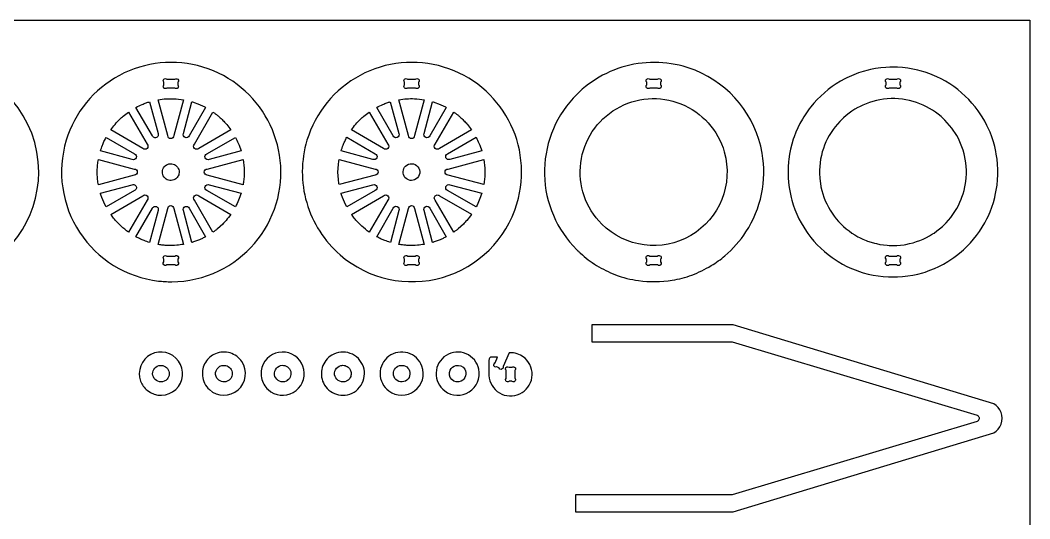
# Model space of a CAD drawing. Extents: x -1716 to 1764, y -1184 to 702.
# Drawn here: x 384 to 1764, y 21 to 702 of the extents above; entities that cross this region are included whole.
import ezdxf

# ---------------------------------------------------------------- set-up
doc = ezdxf.new("R2010")
doc.units = 0
doc.header["$MEASUREMENT"] = 0
doc.layers.get('0').update_dxf_attribs({"linetype": 'CONTINUOUS'})
doc.layers.add('SECTIONCUTEDGES', color=18, linetype='CONTINUOUS')

msp = doc.modelspace()

# ---------------------------------------------------------------- linework, layer by layer
for points in [[(1764.1, 702.4), (1764.1, -1184.1), (-1716.3, -1184.1), (-1716.3, 702.4)], [(1677.1, 502.5), (1676.6, 507.6), (1675.8, 512.6), (1674.8, 517.5), (1674.2, 519.9), (1672.9, 524.6), (1672.1, 527), (1670.4, 531.6), (1668.5, 536.1), (1666.4, 540.5), (1664.1, 544.8), (1661.5, 548.9), (1660.2, 550.9), (1657.4, 554.9), (1654.4, 558.7), (1651.3, 562.3), (1648, 565.8), (1644.5, 569.1), (1642.7, 570.7), (1639, 573.8), (1635.1, 576.7), (1631.1, 579.4), (1626.9, 581.9), (1622.7, 584.2), (1618.3, 586.3), (1613.8, 588.2), (1609.2, 589.9), (1604.5, 591.4), (1599.6, 592.6), (1594.7, 593.6), (1589.8, 594.4), (1584.7, 594.9), (1579.6, 595.2), (1574.4, 595.2), (1569.2, 594.9), (1564.2, 594.4), (1559.2, 593.6), (1554.3, 592.6), (1549.5, 591.4), (1544.8, 589.9), (1540.2, 588.2), (1535.6, 586.3), (1531.3, 584.2), (1529.1, 583.1), (1524.9, 580.7), (1520.8, 578), (1516.9, 575.2), (1513.1, 572.3), (1509.5, 569.1), (1506, 565.8), (1504.3, 564.1), (1501.1, 560.5), (1498, 556.8), (1495.1, 552.9), (1492.4, 548.9), (1489.9, 544.8), (1487.6, 540.5), (1485.4, 536.1), (1483.5, 531.6), (1481.8, 527), (1480.4, 522.3), (1479.1, 517.5), (1478.1, 512.6), (1477.4, 507.6), (1476.9, 502.5), (1476.6, 497.4), (1476.6, 492.2), (1476.9, 487.1), (1477.4, 482), (1477.7, 479.5), (1478.6, 474.6), (1479.7, 469.7), (1481.1, 464.9), (1482.7, 460.3), (1484.5, 455.7), (1486.5, 451.3), (1488.7, 446.9), (1491.1, 442.7), (1493.7, 438.7), (1496.5, 434.7), (1499.5, 430.9), (1502.7, 427.3), (1506, 423.8), (1509.5, 420.5), (1513.1, 417.3), (1516.9, 414.3), (1520.8, 411.5), (1524.9, 408.9), (1529.1, 406.5), (1531.3, 405.4), (1535.6, 403.3), (1540.2, 401.4), (1542.4, 400.5), (1547.1, 398.9), (1551.9, 397.6), (1554.3, 397), (1559.2, 396), (1564.2, 395.2), (1569.2, 394.7), (1571.8, 394.5), (1577, 394.4), (1582.1, 394.5), (1587.2, 394.9), (1592.3, 395.5), (1594.7, 396), (1599.6, 397), (1604.5, 398.2), (1609.2, 399.7), (1613.8, 401.4), (1618.3, 403.3), (1622.7, 405.4), (1626.9, 407.7), (1631.1, 410.2), (1633.1, 411.5), (1637, 414.3), (1640.8, 417.3), (1644.5, 420.5), (1648, 423.8), (1649.6, 425.5), (1652.9, 429.1), (1656, 432.8), (1658.8, 436.7), (1661.5, 440.7), (1664.1, 444.8), (1666.4, 449.1), (1668.5, 453.5), (1670.4, 458), (1671.3, 460.3), (1672.9, 464.9), (1674.2, 469.7), (1675.3, 474.6), (1675.8, 477), (1676.6, 482), (1677.1, 487.1), (1677.3, 492.2), (1677.3, 497.4)]]:
    msp.add_lwpolyline(points, close=True)
at = {"layer": 'SECTIONCUTEDGES'}
for points in [[(137.7, 407.2, 0.325322), (305.4, 352.2, 0.325497), (409.2, 494.8, 0.371858), (281.2, 643.1, 0.371962), (115.8, 538.1, 0.115164), (111.5, 470, 0.115322)], [(591, 344.9, 0.112364), (655.5, 359.8, 0.210055), (733.8, 451.4, 0.414116), (633.6, 638.3, 0.414311), (446.8, 538.2, 0.221929), (465, 412.5, 0.222236), (572.9, 345.9, 0.015157), (581.6, 345.2, 0.014233)], [(821.4, 381.5, 0.254136), (961.2, 350.9, 0.254134), (1062.9, 451.5, 0.414116), (962.7, 638.4, 0.414311), (775.9, 538.2, 0.14489), (775.5, 453.1, 0.144775)], [(1149.8, 383.8, 0.048565), (1171.7, 367.3, 0.045826), (1197.7, 354.5, 0.057671), (1229.2, 346.4, 0.073449), (1275.2, 347, 0.049668), (1302, 354.1, 0.046635), (1328.6, 366.9, 0.040326), (1347.3, 380.4, 0.072135), (1376, 413, 0.189941), (1398.1, 520.6, 0.25932), (1306.5, 633.9, 0.152812), (1217.3, 641, 0.15269), (1139.9, 596, 0.193513), (1100.6, 491.3, 0.193448), (1144.7, 388.6, 0.005813), (1146.9, 386.5, 0.004363)], [(584.4, 621.7), (595.1, 621.7, -1), (599.3, 617.5), (599.3, 613.9, -1), (595.1, 609.7), (584.4, 609.7, -1), (580.2, 613.9), (580.2, 617.5, -1)], [(913.5, 621.7), (924.2, 621.7, -1), (928.4, 617.5), (928.4, 614, -1), (924.2, 609.7), (913.5, 609.7, -1), (909.3, 614), (909.3, 617.5, -1)], [(1244.5, 621.7), (1255.2, 621.7, -1), (1259.4, 617.5), (1259.4, 614, -1), (1255.2, 609.7), (1244.5, 609.7, -1), (1240.3, 614), (1240.3, 617.5, -1)], [(1571.7, 621.7), (1582.4, 621.7, -1), (1586.6, 617.5), (1586.6, 614, -1), (1582.4, 609.7), (1571.7, 609.7, -1), (1567.5, 614), (1567.5, 617.5, -1)], [(606.9, 593.7), (593.8, 544.7, -1), (585.6, 544.7), (572.5, 593.7, -0.057699), (594, 595, -0.024823)], [(936, 593.7), (922.9, 544.7, -1), (914.7, 544.7), (901.5, 593.7, -0.057699), (923, 595.1, -0.024823)], [(1178.8, 423.8, -0.49076), (1198.9, 581.4, -0.490919), (1346.4, 522.3, -0.341454), (1300.6, 408.2, -0.341597)], [(560.8, 590.9), (572.4, 547.4, -1), (564.6, 544.2), (542.1, 583.2, -0.012176), (550.6, 587.2, -0.019565), (556, 589.4, -0.009363), (558.4, 590.2, 0.003121)], [(637.3, 583.3), (614.7, 544.2, -1), (606.9, 547.4), (618.6, 591, 0.006199), (619.1, 590.9, -0.0186), (619.5, 590.8), (628.8, 587.3, -0.018388), (633.1, 585.4, 0.006129)], [(889.8, 591), (901.5, 547.5, -1), (893.7, 544.3), (871.2, 583.2, -0.012176), (879.7, 587.2, -0.019565), (885.1, 589.4, -0.009363), (887.4, 590.2, 0.003121)], [(966.3, 583.3), (943.8, 544.3, -1), (936, 547.5), (947.7, 591, 0.006199), (948.1, 590.9, -0.0186), (948.6, 590.8), (957.9, 587.4, -0.018388), (962.1, 585.4, 0.006129)], [(531.9, 576.9), (557.3, 533, -1), (551.5, 527.2), (507.6, 552.5, -0.014778), (513.5, 560, -0.028539), (520.3, 567.4, -0.018438), (524.6, 571.2, -0.011345)], [(671.8, 552.5), (627.9, 527.2, -1), (622.1, 533), (647.4, 576.9, 0.006303), (650.6, 574.6, -0.01891), (653.6, 572.3, -0.017187), (657.3, 569, -0.012321), (662.2, 564.2, -0.018926), (666.2, 559.7, -0.012469)], [(861, 576.9), (886.4, 533, -1), (880.6, 527.2), (836.6, 552.6, -0.014778), (842.5, 560.1, -0.028539), (849.4, 567.4, -0.018438), (853.7, 571.2, -0.011345)], [(1000.9, 552.6), (956.9, 527.2, -1), (951.1, 533), (976.5, 576.9, 0.006303), (979.6, 574.7, -0.01891), (982.7, 572.3, -0.017187), (986.4, 569.1, -0.012321), (991.3, 564.3, -0.018926), (995.3, 559.8, -0.012469)], [(501.2, 542.3), (540.2, 519.8, -1), (537, 512), (493.6, 523.7, -0.012918), (496.2, 531.4, -0.018758), (498.4, 536.6, -0.010898), (499.8, 539.5, 0.003632)], [(685.8, 523.7), (642.3, 512, -1), (639.1, 519.8), (678.1, 542.3, -0.026072), (682, 534.2, -0.02074)], [(830.3, 542.4), (869.3, 519.8, -1), (866.1, 512.1), (822.6, 523.7, -0.012918), (825.3, 531.5, -0.018758), (827.5, 536.7, -0.010898), (828.9, 539.5, 0.003632)], [(1014.9, 523.7), (971.4, 512.1, -1), (968.2, 519.8), (1007.2, 542.4, -0.026072), (1011, 534.3, -0.020703)], [(490.8, 512), (539.8, 498.9, -1), (539.8, 490.7), (490.8, 477.5, 0.006429), (490.2, 481.1, -0.01929), (489.7, 484.6), (489.2, 494.8), (489.7, 504.9, -0.018896), (490.2, 508.5, 0.006298)], [(688.6, 477.5), (639.6, 490.7, -1), (639.6, 498.9), (688.6, 512, -0.035509), (690, 496.2, -0.037792), (689.2, 481.3, -0.007975), (688.9, 479.4, 0.002658)], [(819.8, 512), (868.9, 498.9, -1), (868.9, 490.7), (819.9, 477.6, 0.006429), (819.3, 481.1, -0.01929), (818.8, 484.7), (818.3, 494.8), (818.8, 505, -0.018896), (819.3, 508.5, 0.006298)], [(1017.7, 477.6), (968.7, 490.7, -1), (968.7, 498.9), (1017.7, 512, -0.035509), (1019.1, 496.2, -0.037792), (1018.3, 481.3, -0.007975), (1018, 479.5, 0.002658)], [(594.1, 484.2, -0.781821), (580.9, 502, -0.781093), (600.9, 492.5, -0.122906), (598.5, 487.5, -0.122447)], [(923.1, 484.2, -0.385134), (908.7, 489.4, -0.384041), (912.4, 504.3, -0.445044), (928.8, 500.2, -0.443903)], [(493.5, 465.8), (537, 477.5, -1), (540.2, 469.7), (501.3, 447.2, -0.020623), (495.5, 460, -0.019978), (493.7, 464.9, -0.019766), (493.6, 465.4, 0.006588)], [(678.1, 447.2), (639.1, 469.7, -1), (642.3, 477.5), (685.8, 465.9, -0.023422), (682.5, 456.5, -0.022807)], [(822.6, 465.9), (866.1, 477.5, -1), (869.3, 469.8), (830.3, 447.3, -0.020623), (824.6, 460, -0.019978), (822.8, 465, -0.019766), (822.7, 465.4, 0.006588)], [(1007.2, 447.3), (968.2, 469.8, -1), (971.4, 477.5), (1014.9, 465.9, -0.023422), (1011.5, 456.5, -0.022807)], [(507.6, 437), (551.5, 462.4, -1), (557.3, 456.6), (531.9, 412.7, -0.024397), (521.7, 420.9, -0.042082), (511.4, 431.8, -0.010889), (509.5, 434.4, 0.00363)], [(647.4, 412.6), (622.1, 456.6, -1), (627.9, 462.4), (671.8, 437, -0.014529), (665.3, 428.7, -0.022653), (660.7, 423.7), (653.6, 417.2, -0.018394), (650.6, 414.9, 0.006131)], [(836.6, 437), (880.6, 462.4, -1), (886.4, 456.6), (861, 412.7, -0.024397), (850.8, 421, -0.042082), (840.5, 431.9, -0.010889), (838.6, 434.4, 0.00363)], [(976.5, 412.7), (951.2, 456.6, -1), (956.9, 462.4), (1000.9, 437.1, -0.014529), (994.4, 428.8, -0.022653), (989.8, 423.7), (982.7, 417.3, -0.018394), (979.7, 414.9, 0.006131)], [(542.1, 406.3), (564.7, 445.3, -1), (572.4, 442.1), (560.8, 398.6, -0.012234), (553.3, 401.2, -0.017991), (548.3, 403.3, -0.010478), (545.2, 404.8, 0.003492)], [(572.5, 395.8), (585.6, 444.9, -1), (593.8, 444.9), (606.9, 395.9, -0.013089), (598.1, 394.8, -0.036535), (584.7, 394.5, -0.015577), (579.3, 394.9, -0.012352)], [(618.6, 398.6), (606.9, 442.1, -1), (614.7, 445.3), (637.3, 406.3, 0.006248), (633.1, 404.2, -0.018746), (628.8, 402.2), (619.5, 398.8, -0.018599), (619.1, 398.7, 0.006199)], [(871.2, 406.4), (893.7, 445.4, -1), (901.5, 442.1), (889.9, 398.7, -0.012234), (882.4, 401.3, -0.017991), (877.4, 403.3, -0.010478), (874.3, 404.8, 0.003492)], [(901.5, 395.9), (914.7, 444.9, -1), (922.9, 444.9), (936, 395.9, -0.013089), (927.2, 394.8, -0.036535), (913.8, 394.5, -0.015577), (908.3, 395, -0.012352)], [(947.7, 398.6), (936, 442.1, -1), (943.8, 445.4), (966.3, 406.3, 0.006248), (962.1, 404.2, -0.018746), (957.9, 402.2), (948.6, 398.8, -0.018599), (948.1, 398.7, 0.006199)], [(599.3, 375.6), (599.3, 372.1, -1), (595.1, 367.8), (584.4, 367.8, -1), (580.2, 372.1), (580.2, 375.6, -1), (584.4, 379.8), (595.1, 379.8, -1)], [(909.3, 372.1), (909.3, 375.6, -1), (913.5, 379.9), (924.2, 379.9, -1), (928.4, 375.6), (928.4, 372.1, -1), (924.2, 367.9), (913.5, 367.9, -1)], [(1255.2, 367.9), (1244.5, 367.9, -1), (1240.3, 372.1), (1240.3, 375.6, -1), (1244.5, 379.9), (1255.2, 379.9, -1), (1259.4, 375.6), (1259.4, 372.1, -1)], [(1582.4, 367.9), (1571.7, 367.9, -1), (1567.5, 372.1), (1567.5, 375.6, -1), (1571.7, 379.9), (1582.4, 379.9, -1), (1586.6, 375.6), (1586.6, 372.1, -1)], [(557.5, 196.5, 0.875865), (600.4, 236.4, 0.875175), (548.5, 209.1, 0.066567), (552.1, 202.2, 0.066175)], [(642.5, 197.4, 0.379539), (681.7, 197, 0.379687), (686.8, 235.8, 0.173657), (670.9, 247.5, 0.170819), (650.9, 246.5, 0.163652), (637.1, 234.7, 0.156929), (633, 216.3, 0.095178), (635.9, 206.1, 0.091539)], [(722.9, 197.4, 0.721922), (771.7, 224.9, 0.721529), (716.1, 232.1, 0.161758), (713.7, 213.7, 0.161493)], [(809.7, 244.5, 0.18616), (796.8, 227.8, 0.183377), (798.4, 206.5, 0.110679), (806, 196.6, 0.201186), (828, 189.9, 0.481079), (853, 228.7, 0.48086)], [(887.7, 195.6, 0.331987), (923, 195.6, 0.331772), (933.1, 229.4, 0.501759), (887.7, 243, 0.501516)], [(964.2, 195.6, 0.311571), (997.7, 194.4, 0.311041), (1010.8, 225.2, 0.525505), (966.1, 244.2, 0.524889)], [(1052.2, 247.8), (1044.1, 229.2, 0.08601), (1044.1, 228.8, -0.186349), (1044, 226.9, -0.284949), (1041.3, 225.1, -0.285005), (1038.6, 226.8, -0.066648), (1038.5, 226.9, 0.145329), (1038.5, 227), (1035.2, 228.5, 0.07969), (1034.7, 228.4, -0.210482), (1032.6, 228.7, -0.269976), (1031.2, 231.4, -0.269963), (1032.8, 233.9, -0.065764), (1032.9, 234, 0.145587), (1033.1, 234), (1036.5, 242), (1027.8, 242, 0.146455), (1026.2, 241.2, 0.196282), (1024.7, 237.6), (1024.7, 216.8, 0.533963), (1066.8, 191.6, 0.533869), (1074.1, 240.2, 0.08601), (1065.5, 245.6, 0.087552), (1055.7, 247.8, 0.020955), (1053.9, 247.8, -0.006984)], [(580.7, 208.8, -0.40369), (565.9, 214.7, -0.406894), (571.3, 229.5, -0.358958), (585.3, 226.1, -0.355487), (584.7, 211.7, -0.056856), (582.8, 210, -0.057759)], [(666.8, 208.8, -0.167832), (659, 208.5, -0.173437), (652.9, 213, -0.243707), (651.7, 223.3, -0.244139), (659.5, 230.3, -0.337448), (672.2, 224.9, -0.338313), (670.4, 211.3, -0.047911), (668.6, 209.8, -0.054789)], [(747.6, 209, -0.439529), (732.1, 215.5, -0.443818), (739.9, 230.3, -0.36461), (753, 224, -0.361552), (749, 209.9, -0.021025), (748.3, 209.4, -0.021405)], [(829.9, 209, -0.439529), (814.3, 215.5, -0.443818), (822.1, 230.3, -0.136084), (828, 230.2, -0.127388), (833.4, 226.9, -0.098957), (835.5, 223.7, -0.12042), (836.3, 218.1, -0.128999), (834.3, 212.7, -0.130996)], [(894.9, 214.9, -0.393248), (900.2, 229.4, -0.392669), (915.1, 225.2, -0.436091), (910.5, 209.2, -0.435495)], [(986.8, 209, -0.318573), (973.9, 211.2, -0.315342), (971.6, 224.2, -0.235508), (979.5, 230.4, -0.318805), (991.6, 225.2, -0.211921), (992.8, 216.1, -0.211232)], [(1056, 227.9, 0.08601), (1056.4, 228.2, -0.186349), (1058.1, 228.8, -0.284949), (1060.8, 227, -0.285005), (1060.4, 223.9, -0.066648), (1060.3, 223.8, 0.145329), (1060.2, 223.7), (1060.2, 213, 0.08601), (1060.4, 212.6, -0.186349), (1061.1, 210.8, -0.284949), (1059.3, 208.2, -0.285005), (1056.2, 208.6, -0.066648), (1056.1, 208.7, 0.145329), (1056, 208.8), (1052.4, 208.8, 0.08601), (1052, 208.5, -0.186349), (1050.2, 207.9, -0.284949), (1047.6, 209.6, -0.285005), (1048, 212.8, -0.066648), (1048.1, 212.9, 0.145329), (1048.2, 213), (1048.2, 223.7, 0.08601), (1048, 224.1, -0.186349), (1047.3, 225.9, -0.284949), (1049.1, 228.5, -0.285005), (1052.2, 228.1, -0.066648), (1052.3, 228, 0.145329), (1052.4, 227.9)]]:
    msp.add_lwpolyline(points, format="xyb", close=True, dxfattribs=at)
for points in [[(1571, 351.5), (1577.6, 351.4), (1583, 351.5), (1590.1, 352), (1597.2, 352.8), (1604.1, 353.9), (1610.9, 355.4), (1617.6, 357.2), (1620.9, 358.2), (1627.4, 360.5), (1633.7, 363), (1639.9, 365.9), (1645.9, 369), (1651.8, 372.4), (1654.6, 374.2), (1660.2, 378), (1665.6, 382), (1670.8, 386.3), (1673.3, 388.5), (1678.1, 393.1), (1682.8, 398), (1687.2, 403), (1691.4, 408.3), (1695.3, 413.7), (1699, 419.4), (1702.4, 425.2), (1705.5, 431.1), (1707, 434.2), (1709.7, 440.4), (1712.2, 446.8), (1714.3, 453.3), (1716.1, 459.9), (1716.9, 463.3), (1718.3, 470.1), (1719.3, 477), (1720, 484.1), (1720.3, 491.2), (1720.3, 498.4), (1720, 505.5), (1719.3, 512.5), (1718.3, 519.5), (1717.6, 522.9), (1716.1, 529.6), (1714.3, 536.3), (1712.2, 542.8), (1709.7, 549.2), (1708.4, 552.3), (1705.5, 558.4), (1702.4, 564.4), (1699, 570.2), (1695.3, 575.9), (1693.4, 578.6), (1689.3, 584), (1685, 589.1), (1680.5, 594.1), (1675.7, 598.8), (1670.8, 603.3), (1665.6, 607.6), (1660.2, 611.6), (1654.6, 615.4), (1648.9, 618.9), (1642.9, 622.2), (1636.8, 625.2), (1633.7, 626.5), (1627.4, 629.1), (1620.9, 631.4), (1614.3, 633.3), (1610.9, 634.2), (1604.1, 635.6), (1597.2, 636.8), (1590.1, 637.6), (1583, 638.1), (1576.3, 638.2), (1572.8, 638.2), (1567.4, 637.9), (1560.3, 637.2), (1553.3, 636.3), (1546.4, 634.9), (1543, 634.2), (1536.3, 632.4), (1529.8, 630.3), (1523.3, 627.9), (1520.2, 626.5), (1514, 623.7), (1511, 622.2), (1505.1, 618.9), (1499.3, 615.4), (1493.7, 611.6), (1488.4, 607.6), (1483.2, 603.3), (1478.2, 598.8), (1473.4, 594.1), (1468.9, 589.1), (1464.6, 584), (1462.6, 581.3), (1458.6, 575.9), (1455, 570.2), (1453.2, 567.3), (1449.9, 561.4), (1446.9, 555.4), (1444.2, 549.2), (1441.8, 542.8), (1440.7, 539.6), (1438.7, 533), (1437, 526.3), (1435.7, 519.5), (1434.6, 512.5), (1434.2, 509), (1433.7, 502), (1433.5, 494.8), (1433.7, 487.6), (1434.2, 480.5), (1435.1, 473.6), (1436.3, 466.7), (1437.8, 459.9), (1438.7, 456.6), (1440.7, 450), (1443, 443.6), (1445.5, 437.3), (1448.4, 431.1), (1451.5, 425.2), (1455, 419.4), (1458.6, 413.7), (1460.6, 411), (1464.6, 405.6), (1468.9, 400.5), (1473.4, 395.5), (1478.2, 390.8), (1483.2, 386.3), (1488.4, 382), (1493.7, 378), (1499.3, 374.2), (1502.2, 372.4), (1508, 369), (1514, 365.9), (1520.2, 363), (1526.5, 360.5), (1529.8, 359.3), (1536.3, 357.2), (1543, 355.4), (1549.8, 353.9), (1556.8, 352.8), (1563.8, 352)], [(1142.8, 30.3), (1358.4, 30.3), (1714.9, 138.4), (1718.2, 140.6), (1721, 143.4), (1723.3, 146.7), (1725, 150.3), (1726, 154.2), (1726.4, 158.2), (1726, 162.3), (1725, 166.2), (1723.3, 169.8), (1721, 173.1), (1718.2, 175.9), (1714.9, 178.1), (1358.4, 286.2), (1165.1, 286.2), (1165.1, 262.9), (1357.2, 262.9), (1691.9, 162.6), (1692.7, 162.2), (1693.5, 161.6), (1694.1, 160.9), (1694.5, 160.1), (1694.8, 159.2), (1694.9, 158.2), (1694.8, 157.3), (1694.5, 156.4), (1694.1, 155.6), (1693.5, 154.9), (1692.7, 154.3), (1691.9, 153.9), (1357.2, 53.6), (1142.8, 53.6)]]:
    msp.add_lwpolyline(points, close=True, dxfattribs=at)

doc.saveas('drawing.dxf')
